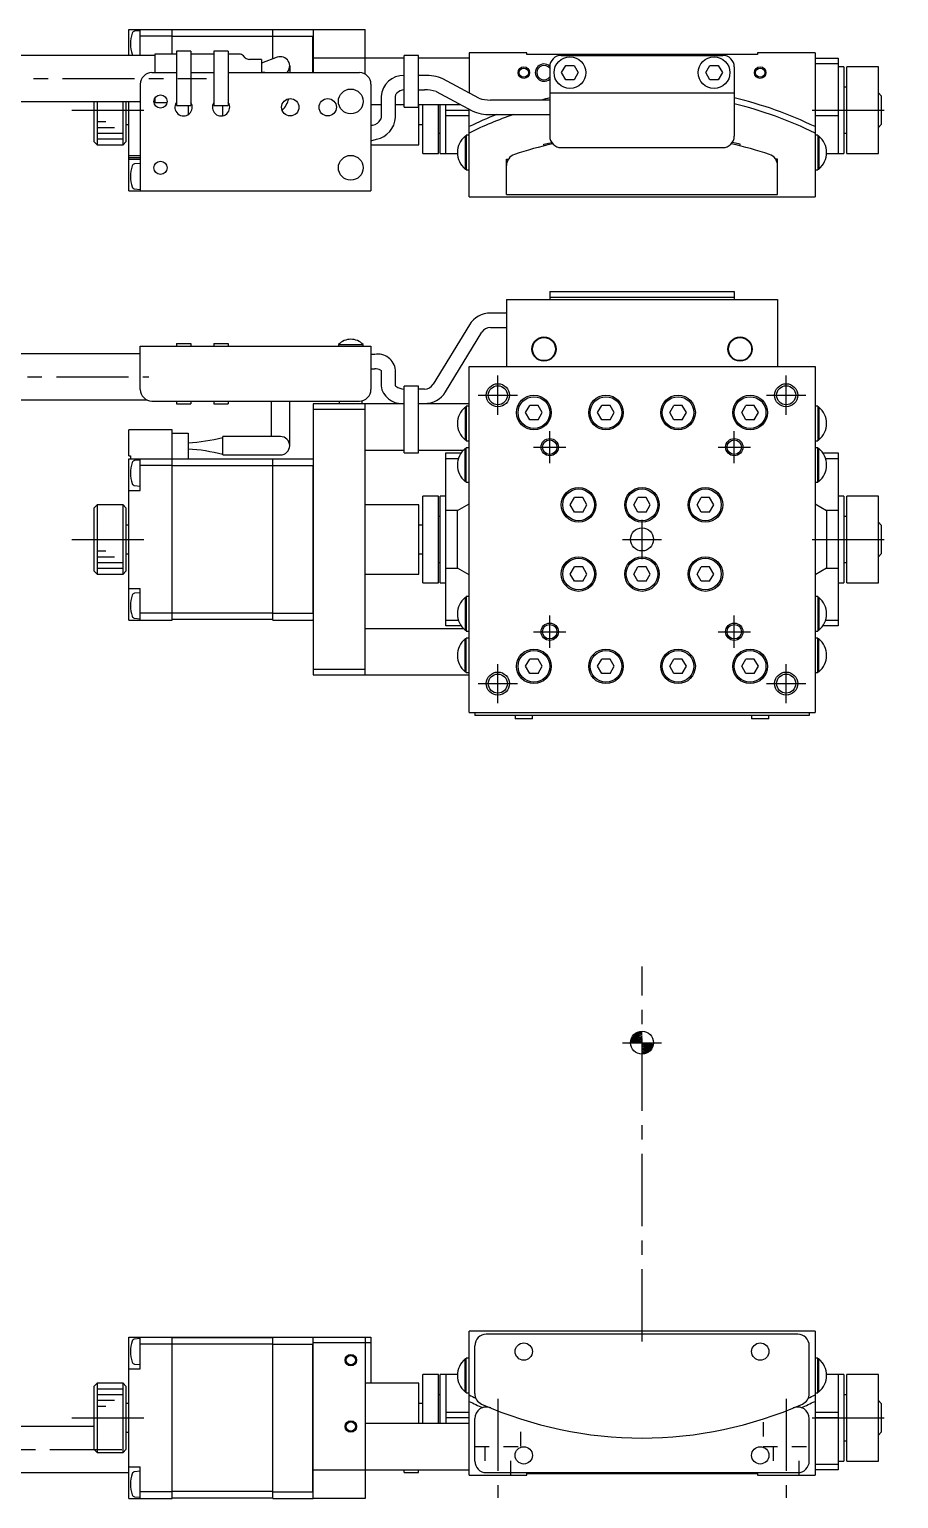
# Model space of a CAD drawing. Extents: x -211 to 418, y 17 to 274.
# Drawn here: x -60.6 to 90.1, y 19.7 to 274.4 of the extents above; entities that cross this region are included whole.
import ezdxf

# ---------------------------------------------------------------- set-up
doc = ezdxf.new("R2010")
doc.units = 0
doc.header["$LTSCALE"] = 10
doc.linetypes.add('CENTER', pattern=[2, 1.25, -0.25, 0.25, -0.25])
doc.linetypes.add('DOT', pattern=[0.5, 0.25, -0.25])
doc.layers.add('1', color=7, linetype='CONTINUOUS')
doc.layers.add('21', color=7, linetype='CONTINUOUS')

# ---------------------------------------------------------------- blocks, each defined once
blk = doc.blocks.new('AID1497')
at = {"layer": '21', "color": 7, "linetype": 'CONTINUOUS'}
blk.add_circle((45.604813, 98.702761), 2, dxfattribs=at)
for centre, radius, start, end in [((45.604813, 98.702761), 1.8, 90, 180), ((45.604813, 98.702761), 1.6, 90, 180), ((45.604813, 98.702761), 1.4, 90, 179.999955), ((45.604813, 98.702761), 1.2, 90, 179.99997), ((45.604813, 98.702761), 1, 90, 179.999964), ((45.604811, 98.702763), 0.799999, 89.999799, 180.000086), ((45.604813, 98.702761), 0.6, 89.99994, 180), ((45.604813, 98.702761), 0.4, 90, 180), ((45.604813, 98.702761), 0.2, 90, 180), ((45.604813, 98.702761), 0.6, 269.99994, 0), ((45.604813, 98.702761), 1.8, 270, 0), ((45.604813, 98.702761), 1.6, 270, 0), ((45.604813, 98.702761), 0.4, 270, 0), ((45.604813, 98.702761), 0.2, 270, 0), ((45.604813, 98.702761), 1.2, 270, 359.99997), ((45.604813, 98.702761), 1.4, 270, 359.999955), ((45.604813, 98.702761), 1, 270, 359.999964), ((45.604811, 98.702763), 0.799999, 270.000201, 359.999914)]:
    blk.add_arc(centre, radius, start, end, dxfattribs=at)

msp = doc.modelspace()

# ---------------------------------------------------------------- linework, layer by layer
at = {"layer": '1', "color": 7, "linetype": 'CONTINUOUS'}
for p, q in [((-43.395187, 269.891723), (-43.395187, 274.391723)), ((-43.395187, 274.391723), (-35.895187, 274.391723)), ((-41.395187, 274.141723), (-42.380467, 274.055522)), ((-41.395187, 269.891723), (-41.395187, 274.391723)), ((-35.895187, 273.191723), (-41.395187, 273.191723)), ((-35.895187, 270.091723), (-35.895187, 274.391723)), ((-18.395187, 274.291723), (-35.895187, 274.291723)), ((-18.395187, 273.150302), (-35.895187, 273.150302)), ((-18.395187, 269.285787), (-18.395187, 274.391723)), ((-18.395187, 274.391723), (-11.445187, 274.391723)), ((-18.395187, 273.191723), (-11.495187, 273.191723)), ((-11.495187, 273.191723), (-11.395187, 273.291723)), ((-11.495187, 266.891723), (-11.495187, 273.191723)), ((-11.395187, 274.341723), (-11.445187, 274.391723)), ((-11.395187, 274.391723), (-2.395187, 274.391723)), ((-11.395187, 274.391723), (-11.395187, 266.891723)), ((-2.395187, 266.623774), (-2.395187, 274.391723)), ((-35.145187, 270.091723), (-38.895184, 270.091723)), ((-38.895184, 270.091723), (-38.895184, 266.891723)), ((-32.645184, 270.591723), (-35.145184, 270.591723)), ((-35.145184, 270.591723), (-35.145184, 261.191723)), ((-28.645187, 270.091723), (-32.645187, 270.091723)), ((-32.645184, 270.591723), (-32.645184, 261.191723)), ((-26.145184, 270.591723), (-28.645184, 270.591723)), ((-28.645184, 270.591723), (-28.645184, 261.191723)), ((-24.209397, 270.091723), (-26.145187, 270.091723)), ((-26.145184, 270.591723), (-26.145184, 261.191723)), ((15.604813, 270.341723), (15.604813, 263.379975)), ((25.604813, 270.341723), (15.604813, 270.341723)), ((25.604813, 270.041723), (25.604813, 270.341723)), ((65.604813, 270.041723), (25.604813, 270.041723)), ((65.604813, 270.341723), (65.604813, 270.041723)), ((75.604813, 270.341723), (65.604813, 270.341723)), ((75.604813, 270.341723), (75.604813, 245.341724)), ((-38.895184, 269.891723), (-123.937527, 269.891723)), ((-23.188077, 269.484616), (-23.50229, 269.79883)), ((-20.395187, 269.191723), (-22.48097, 269.191723)), ((-17.642419, 269.559772), (-20.395272, 268.557815)), ((-20.395187, 269.191723), (-20.395187, 266.891723)), ((-15.495187, 268.056264), (-15.495187, 266.891723)), ((4.354813, 269.391723), (-11.395187, 269.391723)), ((6.854813, 269.891723), (4.354813, 269.891723)), ((4.354813, 260.891723), (4.354813, 269.891723)), ((6.854813, 260.891723), (6.854813, 269.891723)), ((15.604813, 269.391723), (6.854813, 269.391723)), ((29.604813, 267.891723), (29.604813, 255.891723)), ((31.604813, 269.891723), (59.604813, 269.891723)), ((31.661437, 266.891723), (32.383125, 268.141723)), ((32.383125, 268.141723), (33.826501, 268.141723)), ((33.826501, 268.141723), (34.548189, 266.891723)), ((56.661437, 266.891723), (57.383125, 268.141723)), ((57.383125, 268.141723), (58.826501, 268.141723)), ((58.826501, 268.141723), (59.548189, 266.891723)), ((61.604813, 267.891723), (61.604813, 255.891723)), ((75.604813, 269.391723), (79.604813, 269.391723)), ((79.604813, 268.391723), (75.604813, 268.391723)), ((79.604813, 269.391723), (79.604813, 252.891723)), ((80.604813, 267.891723), (79.604813, 267.891723)), ((80.604813, 267.891723), (80.604813, 252.891723)), ((81.104813, 252.891723), (81.104813, 267.891723)), ((86.604813, 267.891723), (81.104813, 267.891723)), ((86.604813, 252.891723), (86.604813, 267.891723)), ((-39.395187, 266.891723), (-35.145187, 266.891723)), ((-32.645187, 266.891723), (-28.645187, 266.891723)), ((-26.145187, 266.891723), (-3.395187, 266.891723)), ((-20.368252, 266.941605), (-20.395187, 266.941605)), ((-19.801467, 266.89182), (-20.368252, 266.941605)), ((7.872762, 266.423588), (6.854813, 266.423588)), ((17.328652, 262.457319), (11.060703, 265.812133)), ((32.383125, 265.641723), (31.661437, 266.891723)), ((33.826501, 265.641723), (32.383125, 265.641723)), ((34.548189, 266.891723), (33.826501, 265.641723)), ((57.383125, 265.641723), (56.661437, 266.891723)), ((58.826501, 265.641723), (57.383125, 265.641723)), ((59.548189, 266.891723), (58.826501, 265.641723)), ((-41.395187, 264.891723), (-41.395187, 246.391723)), ((-38.895184, 262.45962), (-38.895184, 261.691723)), ((-1.395187, 264.891723), (-1.395187, 246.391723)), ((0.354813, 262.777682), (0.354813, 259.129854)), ((2.854813, 262.777682), (2.864595, 262.891629)), ((2.854813, 259.129854), (2.854813, 262.777682)), ((2.864595, 262.891629), (2.896841, 263.013852)), ((2.896841, 263.013852), (2.943113, 263.119632)), ((2.943113, 263.119632), (3.000642, 263.215989)), ((3.000642, 263.215989), (3.076277, 263.31515)), ((6.854813, 263.923588), (7.872762, 263.923588)), ((9.880974, 263.607992), (16.148923, 260.253178)), ((29.604813, 263.391723), (61.604813, 263.391723)), ((81.104813, 264.391723), (80.604813, 264.391723)), ((87.104813, 262.891723), (86.604813, 263.391723)), ((87.104813, 262.891723), (87.104813, 257.891723)), ((-123.937527, 261.891723), (-41.395187, 261.891723)), ((-49.395187, 254.891723), (-49.395187, 261.891723)), ((-48.895187, 261.891723), (-48.895187, 254.391723)), ((-44.395187, 254.391723), (-44.395187, 261.891723)), ((-43.895187, 261.891723), (-43.895187, 254.891723)), ((-43.395187, 246.391723), (-43.395187, 261.891723)), ((-39.045187, 261.891723), (-38.895184, 261.891723)), ((-38.895184, 261.691723), (-36.762712, 261.691723)), ((-35.164045, 261.691723), (-35.145187, 261.691723)), ((-35.145184, 261.191723), (-32.645184, 261.191723)), ((-33.095187, 261.191723), (-33.095187, 259.622865)), ((-32.645187, 261.691723), (-32.626329, 261.691723)), ((-28.645423, 261.592789), (-28.716686, 261.600554)), ((-28.664045, 261.691723), (-28.645187, 261.691723)), ((-28.645184, 261.191723), (-26.145184, 261.191723)), ((-27.095187, 259.422029), (-27.095187, 261.191723)), ((-26.145187, 261.691723), (-26.126329, 261.691723)), ((-1.395187, 261.391723), (0.354813, 261.391723)), ((2.854813, 261.391723), (4.354813, 261.391723)), ((4.354813, 260.891723), (6.854813, 260.891723)), ((6.854813, 261.391723), (14.021728, 261.391723)), ((6.904813, 254.391723), (6.904813, 261.391723)), ((7.604813, 252.891723), (7.604813, 261.391723)), ((10.304813, 252.891723), (10.304813, 261.391723)), ((10.604813, 252.891723), (10.604813, 261.391723)), ((11.604813, 252.891723), (11.604813, 261.391723)), ((11.604813, 260.391723), (15.604813, 260.391723)), ((15.604813, 245.341723), (15.604813, 260.544403)), ((29.604813, 262.141723), (19.336864, 262.141723)), ((75.604813, 260.391723), (79.604813, 260.391723)), ((-43.895187, 257.891723), (-43.395187, 257.891723)), ((-1.068253, 257.765082), (-1.395187, 257.677481)), ((0.325391, 258.921289), (0.288817, 258.813126)), ((0.347557, 259.028008), (0.325391, 258.921289)), ((0.354813, 259.129854), (0.347557, 259.028008)), ((6.904813, 257.891723), (7.604813, 257.891723)), ((15.604813, 259.391723), (11.604813, 259.391723)), ((19.336864, 259.641723), (29.604813, 259.641723)), ((79.604813, 259.391723), (75.604813, 259.391723)), ((86.604813, 257.391723), (87.104813, 257.891723)), ((-49.395187, 254.891723), (-48.895187, 254.391723)), ((-44.395187, 254.391723), (-43.895187, 254.891723)), ((-1.395187, 255.08929), (-0.421205, 255.350268)), ((10.304813, 256.391723), (10.604813, 256.391723)), ((14.945258, 255.883336), (14.945258, 250.183336)), ((15.104813, 255.883336), (14.945258, 255.883336)), ((15.604813, 256.033336), (15.104813, 256.033336)), ((15.104813, 256.033336), (15.104813, 250.033336)), ((28.580362, 254.510173), (29.960297, 254.753493)), ((62.629264, 254.510173), (61.249329, 254.753493)), ((76.104813, 256.033335), (75.604813, 256.033335)), ((76.104813, 256.033336), (76.104813, 250.033336)), ((76.264368, 255.883335), (76.104813, 255.883335)), ((76.264368, 255.883336), (76.264368, 250.183336)), ((80.604813, 256.391723), (81.104813, 256.391723)), ((-48.895187, 254.391723), (-44.395187, 254.391723)), ((-41.395187, 252.491357), (-43.395187, 252.491357)), ((-1.395187, 254.391723), (6.904813, 254.391723)), ((7.604813, 252.891723), (10.304813, 252.891723)), ((10.604813, 252.891723), (13.604813, 252.891723)), ((13.604813, 252.891723), (13.607425, 252.894335)), ((28.634441, 254.203478), (28.580362, 254.510173)), ((30.090202, 254.585601), (30.096108, 254.552108)), ((31.604813, 253.891723), (59.604813, 253.891723)), ((61.119424, 254.585601), (61.113518, 254.552108)), ((62.575185, 254.203478), (62.629264, 254.510173)), ((77.602201, 252.894335), (77.604813, 252.891723)), ((77.604813, 252.891723), (80.604813, 252.891723)), ((81.104813, 252.891723), (86.604813, 252.891723)), ((-43.395187, 252.176686), (-43.095187, 252.176686)), ((-43.395187, 251.891723), (-41.395187, 251.891723)), ((-43.095187, 252.176686), (-43.095187, 252.141723)), ((-41.395187, 252.141723), (-43.095187, 252.141723)), ((-41.395187, 251.141723), (-42.380467, 251.055522)), ((14.945258, 250.183336), (15.104813, 250.183336)), ((15.104813, 250.033336), (15.604813, 250.033336)), ((22.104813, 251.891723), (22.426884, 251.891723)), ((22.104813, 245.791723), (22.104813, 251.891723)), ((69.104813, 251.891724), (68.782741, 251.891724)), ((69.104813, 245.791724), (69.104813, 251.891724)), ((75.604813, 250.033336), (76.104813, 250.033336)), ((76.104813, 250.183336), (76.264368, 250.183336)), ((-43.395187, 246.391723), (-1.395187, 246.391723)), ((-42.380467, 246.727924), (-41.395187, 246.641723)), ((15.604813, 245.341712), (75.604813, 245.341726)), ((22.104813, 245.791723), (69.104813, 245.791723)), ((22.104813, 227.558337), (69.104813, 227.558337)), ((22.104813, 227.558337), (22.104813, 215.958337)), ((29.604813, 228.958337), (29.604813, 227.558337)), ((29.604813, 228.958337), (61.604813, 228.958337)), ((29.604813, 227.958337), (61.604813, 227.958337)), ((61.604813, 228.958337), (61.604813, 227.558337)), ((69.104813, 227.558337), (69.104813, 215.958337)), ((22.104813, 225.208337), (19.336864, 225.208337)), ((15.670265, 223.180411), (9.402316, 212.855355)), ((11.539361, 211.558036), (17.80731, 221.883092)), ((19.336864, 222.708337), (22.104813, 222.708337)), ((-41.395187, 211.958337), (-41.395187, 219.458337)), ((-41.395187, 219.458337), (-1.395187, 219.458337)), ((-35.145187, 219.958336), (-32.645187, 219.958337)), ((-35.145187, 219.958336), (-35.145187, 219.458337)), ((-32.645187, 219.958337), (-32.645187, 219.458337)), ((-28.645187, 219.958336), (-26.145187, 219.958337)), ((-28.645187, 219.958336), (-28.645187, 219.458337)), ((-26.145187, 219.958337), (-26.145187, 219.458337)), ((-7.045187, 219.750584), (-7.045187, 219.458337)), ((-7.045187, 219.750584), (-2.745187, 219.750584)), ((-2.745187, 219.458337), (-2.745187, 219.750584)), ((-1.395187, 219.458337), (-1.395187, 211.958337)), ((-41.395187, 218.158337), (-123.937527, 218.158337)), ((-0.744729, 218.048261), (-1.395187, 218.048261)), ((-1.395187, 215.548261), (-0.744729, 215.548261)), ((0.271682, 215.332067), (0.359661, 215.267962)), ((0.354813, 215.272298), (0.354813, 212.585556)), ((0.359661, 215.267962), (0.37702, 215.249401)), ((2.854813, 212.585556), (2.854813, 215.334392)), ((15.604813, 155.958337), (15.604813, 215.958337)), ((15.604813, 215.958337), (75.604813, 215.958337)), ((75.604813, 215.958337), (75.604813, 155.958337)), ((2.863863, 212.601888), (2.854505, 212.616324)), ((2.940014, 212.517635), (2.863863, 212.601888)), ((6.854813, 212.530111), (4.354813, 212.530111)), ((4.354813, 200.958337), (4.354813, 212.530111)), ((6.854813, 200.958337), (6.854813, 212.530111)), ((7.872762, 212.030111), (6.854813, 212.030111)), ((-123.937527, 210.158337), (-40.266967, 210.158337)), ((-39.395187, 209.958337), (-3.395187, 209.958337)), ((-35.145184, 209.958337), (-35.145184, 209.458336)), ((-35.145184, 209.458336), (-32.645184, 209.458337)), ((-32.645184, 209.958337), (-32.645184, 209.458337)), ((-28.645184, 209.958337), (-28.645184, 209.458336)), ((-28.645184, 209.458336), (-26.145184, 209.458337)), ((-26.145184, 209.958337), (-26.145184, 209.458337)), ((-18.695187, 209.958337), (-18.695187, 203.806866)), ((-15.495187, 202.206866), (-15.495187, 209.958337)), ((4.354813, 209.458337), (-11.395187, 209.458337)), ((-11.395187, 209.458337), (-11.395187, 162.458337)), ((-6.895187, 209.958337), (-6.895187, 209.458337)), ((-2.895187, 209.458337), (-2.895187, 210.021845)), ((-2.395187, 162.458337), (-2.395187, 209.458337)), ((4.08183, 209.552138), (4.294143, 209.537863)), ((4.294143, 209.537863), (4.354768, 209.53513)), ((6.854813, 209.530111), (7.872762, 209.530111)), ((15.604813, 209.458337), (6.854813, 209.458337)), ((15.104813, 208.908337), (14.945258, 208.908337)), ((14.945258, 208.908337), (14.945258, 203.208337)), ((15.604813, 209.058337), (15.104813, 209.058337)), ((15.104813, 209.058337), (15.104813, 203.058337)), ((25.411437, 207.958337), (26.133125, 209.208337)), ((27.576501, 209.208337), (26.133125, 209.208337)), ((28.298189, 207.958337), (27.576501, 209.208337)), ((37.911437, 207.958337), (38.633125, 209.208337)), ((40.076501, 209.208337), (38.633125, 209.208337)), ((40.798189, 207.958337), (40.076501, 209.208337)), ((50.411437, 207.958337), (51.133125, 209.208337)), ((52.576501, 209.208337), (51.133125, 209.208337)), ((53.298189, 207.958337), (52.576501, 209.208337)), ((62.911437, 207.958337), (63.633125, 209.208337)), ((65.076501, 209.208337), (63.633125, 209.208337)), ((65.798189, 207.958337), (65.076501, 209.208337)), ((76.104813, 209.058337), (75.604813, 209.058337)), ((76.104813, 209.058337), (76.104813, 203.058337)), ((76.264368, 208.908337), (76.104813, 208.908337)), ((76.264368, 208.908337), (76.264368, 203.208337)), ((-2.395187, 208.458337), (-11.395187, 208.458337)), ((26.133125, 206.708337), (25.411437, 207.958337)), ((27.576501, 206.708337), (26.133125, 206.708337)), ((27.576501, 206.708337), (28.298189, 207.958337)), ((38.633125, 206.708337), (37.911437, 207.958337)), ((40.076501, 206.708337), (38.633125, 206.708337)), ((40.076501, 206.708337), (40.798189, 207.958337)), ((51.133125, 206.708337), (50.411437, 207.958337)), ((52.576501, 206.708337), (51.133125, 206.708337)), ((52.576501, 206.708337), (53.298189, 207.958337)), ((63.633125, 206.708337), (62.911437, 207.958337)), ((65.076501, 206.708337), (63.633125, 206.708337)), ((65.076501, 206.708337), (65.798189, 207.958337)), ((-43.395187, 200.458337), (-43.395187, 204.958337)), ((-35.895187, 204.958337), (-43.395187, 204.958337)), ((-35.895187, 171.958337), (-35.895187, 204.958337)), ((-35.895187, 204.358337), (-33.095187, 204.358337)), ((-33.095187, 204.358337), (-33.095187, 199.958337)), ((-17.095187, 203.806866), (-27.095187, 203.806866)), ((-27.095187, 200.606866), (-27.095187, 203.806866)), ((-2.395187, 201.458337), (4.354813, 201.458337)), ((6.854813, 201.458337), (14.672324, 201.458337)), ((14.945258, 203.208337), (15.104813, 203.208337)), ((15.104813, 201.708337), (14.945258, 201.708337)), ((14.945258, 196.008337), (14.945258, 201.708337)), ((15.104813, 203.058337), (15.604813, 203.058337)), ((15.604813, 201.858337), (15.104813, 201.858337)), ((15.104813, 195.858337), (15.104813, 201.858337)), ((75.604813, 203.058337), (76.104813, 203.058337)), ((76.104813, 201.858337), (75.604813, 201.858337)), ((76.104813, 203.208337), (76.264368, 203.208337)), ((76.104813, 195.858337), (76.104813, 201.858337)), ((76.264368, 201.708337), (76.104813, 201.708337)), ((76.264368, 196.008337), (76.264368, 201.708337)), ((-43.395187, 200.458337), (-43.095187, 200.458337)), ((-43.395187, 199.958337), (-33.095187, 199.958337)), ((-43.395187, 171.958337), (-43.395187, 199.958337)), ((-43.095187, 200.458337), (-43.095187, 199.958337)), ((-41.395187, 199.708337), (-42.380467, 199.622136)), ((-41.395187, 194.458337), (-41.395187, 199.958337)), ((-35.895187, 198.758337), (-41.395187, 198.758337)), ((-18.395187, 199.858337), (-35.895187, 199.858337)), ((-18.395187, 198.716915), (-35.895187, 198.716915)), ((-27.095187, 200.606866), (-17.095187, 200.606866)), ((-18.395187, 171.958337), (-18.395187, 199.958337)), ((-18.395187, 199.958337), (-11.495187, 199.958337)), ((-18.395187, 198.758337), (-11.445187, 198.758337)), ((-11.395187, 199.858337), (-11.495187, 199.958337)), ((-11.445187, 198.758337), (-11.395187, 198.808337)), ((-11.445187, 173.158337), (-11.445187, 198.758337)), ((4.354813, 200.958337), (6.854813, 200.958337)), ((11.604813, 200.958337), (14.258504, 200.958337)), ((11.604813, 170.958337), (11.604813, 200.958337)), ((13.772109, 199.958337), (11.604813, 199.958337)), ((76.951122, 200.958337), (79.604813, 200.958337)), ((79.604813, 199.958337), (77.437517, 199.958337)), ((79.604813, 200.958337), (79.604813, 170.958337)), ((-43.395187, 194.458337), (-41.395187, 194.458337)), ((-42.380467, 195.294537), (-41.395187, 195.208337)), ((14.945258, 196.008337), (15.104813, 196.008337)), ((15.104813, 195.858337), (15.604813, 195.858337)), ((75.604813, 195.858337), (76.104813, 195.858337)), ((76.104813, 196.008337), (76.264368, 196.008337)), ((-48.895187, 191.958337), (-49.395187, 191.458337)), ((-49.395187, 180.458337), (-49.395187, 191.458337)), ((-44.395187, 191.958337), (-48.895187, 191.958337)), ((-48.895187, 191.958337), (-48.895187, 179.958337)), ((-43.895187, 191.458337), (-44.395187, 191.958337)), ((-44.395187, 179.958337), (-44.395187, 191.958337)), ((-43.895187, 191.458337), (-43.895187, 180.458337)), ((6.904813, 191.958337), (-2.395187, 191.958337)), ((6.904813, 179.958337), (6.904813, 191.958337)), ((7.604813, 178.458337), (7.604813, 193.458337)), ((10.304813, 193.458337), (7.604813, 193.458337)), ((10.304813, 178.458337), (10.304813, 193.458337)), ((10.604813, 178.458337), (10.604813, 193.458337)), ((11.604813, 193.458337), (10.604813, 193.458337)), ((13.604813, 190.958337), (15.604813, 192.113037)), ((33.161437, 191.958337), (33.883125, 193.208337)), ((33.883125, 190.708337), (33.161437, 191.958337)), ((35.326501, 193.208337), (33.883125, 193.208337)), ((36.048189, 191.958337), (35.326501, 193.208337)), ((35.326501, 190.708337), (36.048189, 191.958337)), ((44.161437, 191.958337), (44.883125, 193.208337)), ((44.883125, 190.708337), (44.161437, 191.958337)), ((46.326501, 193.208337), (44.883125, 193.208337)), ((47.048189, 191.958337), (46.326501, 193.208337)), ((46.326501, 190.708337), (47.048189, 191.958337)), ((55.161437, 191.958337), (55.883125, 193.208337)), ((55.883125, 190.708337), (55.161437, 191.958337)), ((57.326501, 193.208337), (55.883125, 193.208337)), ((58.048189, 191.958337), (57.326501, 193.208337)), ((57.326501, 190.708337), (58.048189, 191.958337)), ((75.604813, 192.113037), (77.604813, 190.958337)), ((80.604813, 193.458337), (79.604813, 193.458337)), ((80.604813, 193.458337), (80.604813, 178.458337)), ((81.104813, 178.458337), (81.104813, 193.458337)), ((86.604813, 193.458337), (81.104813, 193.458337)), ((86.604813, 178.458337), (86.604813, 193.458337)), ((10.604813, 189.958337), (10.304813, 189.958337)), ((13.604813, 190.958337), (11.604813, 190.958337)), ((13.604813, 180.958337), (13.604813, 190.958337)), ((35.326501, 190.708337), (33.883125, 190.708337)), ((46.326501, 190.708337), (44.883125, 190.708337)), ((57.326501, 190.708337), (55.883125, 190.708337)), ((77.604813, 190.958337), (77.604813, 180.958337)), ((79.604813, 190.958337), (77.604813, 190.958337)), ((81.104813, 189.958337), (80.604813, 189.958337)), ((87.104813, 188.458337), (86.604813, 188.958337)), ((-43.395187, 188.458337), (-43.895187, 188.458337)), ((7.604813, 188.458337), (6.904813, 188.458337)), ((87.104813, 188.458337), (87.104813, 183.458337)), ((-43.895187, 183.458337), (-43.395187, 183.458337)), ((6.904813, 183.458337), (7.604813, 183.458337)), ((86.604813, 182.958337), (87.104813, 183.458337)), ((10.304813, 181.958337), (10.604813, 181.958337)), ((11.604813, 180.958337), (13.604813, 180.958337)), ((15.604813, 179.803636), (13.604813, 180.958337)), ((33.161437, 179.958337), (33.883125, 181.208337)), ((35.326501, 181.208337), (33.883125, 181.208337)), ((36.048189, 179.958337), (35.326501, 181.208337)), ((44.161437, 179.958337), (44.883125, 181.208337)), ((46.326501, 181.208337), (44.883125, 181.208337)), ((47.048189, 179.958337), (46.326501, 181.208337)), ((55.161437, 179.958337), (55.883125, 181.208337)), ((57.326501, 181.208337), (55.883125, 181.208337)), ((58.048189, 179.958337), (57.326501, 181.208337)), ((77.604813, 180.958337), (75.604813, 179.803636)), ((77.604813, 180.958337), (79.604813, 180.958337)), ((80.604813, 181.958337), (81.104813, 181.958337)), ((-49.395187, 180.458337), (-48.895187, 179.958337)), ((-48.895187, 179.958337), (-44.395187, 179.958337)), ((-44.395187, 179.958337), (-43.895187, 180.458337)), ((-2.395187, 179.958337), (6.904813, 179.958337)), ((7.604813, 178.458337), (10.304813, 178.458337)), ((10.604813, 178.458337), (11.604813, 178.458337)), ((33.883125, 178.708337), (33.161437, 179.958337)), ((35.326501, 178.708337), (33.883125, 178.708337)), ((35.326501, 178.708337), (36.048189, 179.958337)), ((44.883125, 178.708337), (44.161437, 179.958337)), ((46.326501, 178.708337), (44.883125, 178.708337)), ((46.326501, 178.708337), (47.048189, 179.958337)), ((55.883125, 178.708337), (55.161437, 179.958337)), ((57.326501, 178.708337), (55.883125, 178.708337)), ((57.326501, 178.708337), (58.048189, 179.958337)), ((79.604813, 178.458337), (80.604813, 178.458337)), ((81.104813, 178.458337), (86.604813, 178.458337)), ((-43.395187, 177.458337), (-41.395187, 177.458337)), ((-41.395187, 176.708337), (-42.380467, 176.622136)), ((-41.395187, 171.958337), (-41.395187, 177.458337)), ((15.104813, 175.908337), (14.945258, 175.908337)), ((14.945258, 175.908337), (14.945258, 170.208337)), ((15.604813, 176.058337), (15.104813, 176.058337)), ((15.104813, 176.058337), (15.104813, 170.058337)), ((76.104813, 176.058337), (75.604813, 176.058337)), ((76.104813, 176.058337), (76.104813, 170.058337)), ((76.264368, 175.908337), (76.104813, 175.908337)), ((76.264368, 175.908337), (76.264368, 170.208337)), ((-43.395187, 171.958337), (-35.895187, 171.958337)), ((-42.380467, 172.294537), (-41.395187, 172.208337)), ((-35.895187, 173.158337), (-41.395187, 173.158337)), ((-18.395187, 173.199758), (-35.895187, 173.199758)), ((-18.395187, 172.058337), (-35.895187, 172.058337)), ((-18.395187, 173.158337), (-11.445187, 173.158337)), ((-18.395187, 171.958337), (-11.495187, 171.958337)), ((-11.495187, 171.958337), (-11.395187, 172.058337)), ((-11.395187, 173.108337), (-11.445187, 173.158337)), ((11.604813, 171.958337), (13.772109, 171.958337)), ((14.258504, 170.958337), (11.604813, 170.958337)), ((79.604813, 170.958337), (76.951122, 170.958337)), ((77.437517, 171.958337), (79.604813, 171.958337)), ((14.672324, 170.458337), (-2.395187, 170.458337)), ((14.945258, 170.208337), (15.104813, 170.208337)), ((15.104813, 168.708337), (14.945258, 168.708337)), ((14.945258, 163.008337), (14.945258, 168.708337)), ((15.104813, 170.058337), (15.604813, 170.058337)), ((15.604813, 168.858337), (15.104813, 168.858337)), ((15.104813, 162.858337), (15.104813, 168.858337)), ((75.604813, 170.058337), (76.104813, 170.058337)), ((76.104813, 168.858337), (75.604813, 168.858337)), ((76.104813, 170.208337), (76.264368, 170.208337)), ((76.104813, 162.858337), (76.104813, 168.858337)), ((76.264368, 168.708337), (76.104813, 168.708337)), ((76.264368, 163.008337), (76.264368, 168.708337)), ((-11.395187, 163.458337), (-2.395187, 163.458337)), ((25.411437, 163.958337), (26.133125, 165.208337)), ((26.133125, 162.708337), (25.411437, 163.958337)), ((27.576501, 165.208337), (26.133125, 165.208337)), ((28.298189, 163.958337), (27.576501, 165.208337)), ((27.576501, 162.708337), (28.298189, 163.958337)), ((37.911437, 163.958337), (38.633125, 165.208337)), ((38.633125, 162.708337), (37.911437, 163.958337)), ((40.076501, 165.208337), (38.633125, 165.208337)), ((40.798189, 163.958337), (40.076501, 165.208337)), ((40.076501, 162.708337), (40.798189, 163.958337)), ((50.411437, 163.958337), (51.133125, 165.208337)), ((51.133125, 162.708337), (50.411437, 163.958337)), ((52.576501, 165.208337), (51.133125, 165.208337)), ((53.298189, 163.958337), (52.576501, 165.208337)), ((52.576501, 162.708337), (53.298189, 163.958337)), ((62.911437, 163.958337), (63.633125, 165.208337)), ((63.633125, 162.708337), (62.911437, 163.958337)), ((65.076501, 165.208337), (63.633125, 165.208337)), ((65.798189, 163.958337), (65.076501, 165.208337)), ((65.076501, 162.708337), (65.798189, 163.958337)), ((-11.395187, 162.458337), (15.604813, 162.458337)), ((14.945258, 163.008337), (15.104813, 163.008337)), ((15.104813, 162.858337), (15.604813, 162.858337)), ((27.576501, 162.708337), (26.133125, 162.708337)), ((40.076501, 162.708337), (38.633125, 162.708337)), ((52.576501, 162.708337), (51.133125, 162.708337)), ((65.076501, 162.708337), (63.633125, 162.708337)), ((75.604813, 162.858337), (76.104813, 162.858337)), ((76.104813, 163.008337), (76.264368, 163.008337)), ((15.604813, 155.958337), (75.604813, 155.958337)), ((16.604813, 155.958337), (16.604813, 155.458337)), ((74.604813, 155.458337), (16.604813, 155.458337)), ((23.604813, 155.458337), (23.604813, 154.858337)), ((26.604813, 154.858337), (26.604813, 155.458337)), ((64.604813, 155.458337), (64.604813, 154.858337)), ((67.604813, 154.858337), (67.604813, 155.458337)), ((74.604813, 155.958337), (74.604813, 155.458337)), ((26.604813, 154.858337), (23.604813, 154.858337)), ((67.604813, 154.858337), (64.604813, 154.858337)), ((75.604813, 48.70276), (15.604813, 48.702761)), ((15.604813, 23.702761), (15.604813, 48.702761)), ((75.604813, 48.70276), (75.604813, 23.702761)), ((-43.395187, 47.652761), (-1.395187, 47.652761)), ((-43.395187, 19.652761), (-43.395187, 47.652761)), ((-41.395187, 47.402761), (-42.380467, 47.31656)), ((-41.395187, 42.152761), (-41.395187, 47.652761)), ((-35.895187, 46.452761), (-41.395187, 46.452761)), ((-35.895187, 19.652761), (-35.895187, 47.652761)), ((-18.395187, 47.552761), (-35.895187, 47.552761)), ((-18.395187, 46.41134), (-35.895187, 46.41134)), ((-18.395187, 19.652761), (-18.395187, 47.652761)), ((-18.395187, 46.452761), (-11.495187, 46.452761)), ((-11.495187, 46.452761), (-11.395187, 46.552761)), ((-11.495187, 20.852761), (-11.495187, 46.452761)), ((-11.395187, 47.602761), (-11.445187, 47.652761)), ((-11.395187, 19.652761), (-11.395187, 47.652761)), ((-1.395187, 46.652761), (-11.395187, 46.652761)), ((-2.395187, 47.652761), (-2.395187, 19.652761)), ((-1.395187, 47.652761), (-1.395187, 39.652761)), ((16.604813, 37.880646), (16.604813, 46.152761)), ((72.604813, 48.15276), (18.604813, 48.152761)), ((74.604813, 37.880645), (74.604813, 46.15276)), ((14.945258, 38.161148), (14.945258, 43.861148)), ((15.104813, 43.861148), (14.945258, 43.861148)), ((15.104813, 38.011148), (15.104813, 44.011148)), ((15.604813, 44.011148), (15.104813, 44.011148)), ((76.104813, 44.011148), (75.604813, 44.011148)), ((76.104813, 38.011148), (76.104813, 44.011148)), ((76.264368, 43.861148), (76.104813, 43.861148)), ((76.264368, 38.161148), (76.264368, 43.861148)), ((-43.395187, 42.152761), (-41.395187, 42.152761)), ((-42.380467, 42.988962), (-41.395187, 42.902761)), ((10.304813, 41.152761), (7.604813, 41.152761)), ((7.604813, 32.652761), (7.604813, 41.152761)), ((10.304813, 32.652761), (10.304813, 41.152761)), ((13.604813, 41.152761), (10.604813, 41.152761)), ((10.604813, 32.652761), (10.604813, 41.152761)), ((11.604813, 41.152761), (11.604813, 32.652761)), ((13.607425, 41.150149), (13.604813, 41.152761)), ((77.604813, 41.152761), (77.602201, 41.150149)), ((80.604813, 41.152761), (77.604813, 41.152761)), ((79.604813, 41.152761), (79.604813, 24.652761)), ((80.604813, 41.152761), (80.604813, 26.152761)), ((86.604813, 41.152761), (81.104813, 41.152761)), ((81.104813, 26.152761), (81.104813, 41.152761)), ((86.604813, 26.152761), (86.604813, 41.152761)), ((-48.895187, 39.652761), (-49.395187, 39.152761)), ((-49.395187, 28.152761), (-49.395187, 39.152761)), ((-44.395187, 39.652761), (-48.895187, 39.652761)), ((-48.895187, 39.652761), (-48.895187, 27.652761)), ((-43.895187, 39.152761), (-44.395187, 39.652761)), ((-44.395187, 27.652761), (-44.395187, 39.652761)), ((-43.895187, 39.152761), (-43.895187, 28.152761)), ((6.904813, 39.652761), (-2.395187, 39.652761)), ((6.904813, 32.652761), (6.904813, 39.652761)), ((-43.395187, 36.152761), (-43.895187, 36.152761)), ((7.604813, 36.152761), (6.904813, 36.152761)), ((10.604813, 37.652761), (10.304813, 37.652761)), ((14.945258, 38.161148), (15.104813, 38.161148)), ((15.104813, 38.011148), (15.604813, 38.011148)), ((75.604813, 38.011148), (76.104813, 38.011148)), ((76.104813, 38.161148), (76.264368, 38.161148)), ((81.104813, 37.652761), (80.604813, 37.652761)), ((87.104813, 36.152761), (86.604813, 36.652761)), ((87.104813, 36.152761), (87.104813, 31.152761)), ((11.604813, 34.652761), (15.604813, 34.652761)), ((15.604813, 33.652761), (11.604813, 33.652761)), ((16.604813, 26.152761), (16.604813, 33.527881)), ((74.604813, 26.152761), (74.604813, 33.527881)), ((75.604813, 34.652761), (79.604813, 34.652761)), ((79.604813, 33.652761), (75.604813, 33.652761)), ((-49.395187, 32.152761), (-123.937527, 32.152761)), ((-43.895187, 31.152761), (-43.395187, 31.152761)), ((15.604813, 32.652761), (-2.395187, 32.652761)), ((86.604813, 30.652761), (87.104813, 31.152761)), ((-49.395187, 28.152761), (-48.895187, 27.652761)), ((-44.395187, 27.652761), (-43.895187, 28.152761)), ((80.604813, 29.652761), (81.104813, 29.652761)), ((-48.895187, 27.652761), (-44.395187, 27.652761)), ((75.604813, 25.652761), (79.604813, 25.652761)), ((79.604813, 26.152761), (80.604813, 26.152761)), ((81.104813, 26.152761), (86.604813, 26.152761)), ((-123.937527, 24.152761), (-43.395187, 24.152761)), ((-43.395187, 25.152761), (-41.395187, 25.152761)), ((-41.395187, 24.402761), (-42.380467, 24.31656)), ((-41.395187, 19.652761), (-41.395187, 25.152761)), ((-11.395187, 24.652761), (15.604813, 24.652761)), ((4.354813, 24.152761), (4.354813, 24.652761)), ((4.354813, 24.152761), (6.854813, 24.152761)), ((6.854813, 24.152761), (6.854813, 24.652761)), ((15.604813, 23.702761), (25.604813, 23.702761)), ((18.604813, 24.152761), (72.604813, 24.152761)), ((25.604813, 24.002761), (65.604813, 24.002761)), ((25.604813, 23.702761), (25.604813, 24.002761)), ((65.604813, 24.002761), (65.604813, 23.702761)), ((65.604813, 23.702761), (75.604813, 23.702761)), ((79.604813, 24.652761), (75.604813, 24.652761)), ((-35.895187, 20.852761), (-41.395187, 20.852761)), ((-18.395187, 20.894182), (-35.895187, 20.894182)), ((-18.395187, 20.852761), (-11.495187, 20.852761)), ((-11.395187, 20.752761), (-11.495187, 20.852761)), ((-43.395187, 19.652761), (-35.895187, 19.652761)), ((-42.380467, 19.988962), (-41.395187, 19.902761)), ((-18.395187, 19.752761), (-35.895187, 19.752761)), ((-18.395187, 19.652761), (-11.445187, 19.652761)), ((-11.445187, 19.652761), (-11.395187, 19.702761)), ((-2.395187, 19.652761), (-11.395187, 19.652761))]:
    msp.add_line(p, q, dxfattribs=at)
at = {"layer": '1', "color": 4, "linetype": 'CENTER'}
for p, q in [((-174.895186, 265.891723), (-29.895186, 265.891723)), ((-53.285259, 260.391723), (-40.017359, 260.391723)), ((75.104814, 260.391723), (90.104814, 260.391723)), ((-175.947777, 214.158337), (-39.895186, 214.158337)), ((20.604813, 207.558337), (20.604813, 214.358337)), ((70.604813, 207.558337), (70.604813, 214.358337)), ((17.204813, 210.958337), (24.004813, 210.958337)), ((67.204813, 210.958337), (74.004813, 210.958337)), ((29.604813, 199.158337), (29.604813, 204.758337)), ((61.604813, 199.158337), (61.604813, 204.758337)), ((26.804813, 201.958337), (32.404813, 201.958337)), ((58.804813, 201.958337), (64.404813, 201.958337)), ((45.604813, 182.558337), (45.604813, 189.358337)), ((-53.285259, 185.958337), (-40.017359, 185.958337)), ((42.204813, 185.958337), (49.004813, 185.958337)), ((75.104814, 185.958337), (90.104814, 185.958337)), ((29.604813, 167.158337), (29.604813, 172.758337)), ((61.604813, 167.158337), (61.604813, 172.758337)), ((26.804813, 169.958337), (32.404813, 169.958337)), ((58.804813, 169.958337), (64.404813, 169.958337)), ((20.604813, 157.558337), (20.604813, 164.358337)), ((70.604813, 157.558337), (70.604813, 164.358337)), ((17.204813, 160.958337), (24.004813, 160.958337)), ((67.204813, 160.958337), (74.004813, 160.958337)), ((45.604813, 46.908337), (45.604813, 111.908337)), ((42.204813, 98.702761), (49.004813, 98.702761)), ((20.604813, 36.96716), (20.604813, 19.803579)), ((70.604813, 36.96716), (70.604813, 19.803579)), ((-53.285259, 33.652761), (-40.017359, 33.652761)), ((75.104814, 33.652761), (90.104814, 33.652761)), ((-177.088107, 28.152761), (-42.291624, 28.152761))]:
    msp.add_line(p, q, dxfattribs=at)
at = {"layer": '1', "color": 9, "linetype": 'CONTINUOUS'}
for p, q in [((-48.895187, 258.391723), (-47.395187, 258.391723)), ((-48.895187, 257.391723), (-45.895187, 257.391723)), ((-48.895187, 256.391723), (-44.395187, 256.391723)), ((-48.895187, 255.391723), (-44.395187, 255.391723)), ((-48.895187, 183.958337), (-47.395187, 183.958337)), ((-48.895187, 182.958337), (-45.895187, 182.958337)), ((-48.895187, 181.958337), (-44.395187, 181.958337)), ((-48.895187, 180.958337), (-44.395187, 180.958337)), ((-44.395187, 38.652761), (-48.895187, 38.652761)), ((-44.395187, 37.652761), (-48.895187, 37.652761)), ((-45.895187, 36.652761), (-48.895187, 36.652761)), ((-47.395187, 35.652761), (-48.895187, 35.652761))]:
    msp.add_line(p, q, dxfattribs=at)
at = {"layer": '1', "color": 9, "linetype": 'DOT'}
for p, q in [((24.604813, 28.702761), (24.604813, 32.926054)), ((66.604813, 32.926311), (66.604813, 28.702761)), ((16.604813, 28.702761), (24.604813, 28.702761)), ((18.354813, 28.702761), (18.354813, 23.702761)), ((22.854813, 23.702761), (22.854813, 28.702761)), ((66.604813, 28.702761), (74.604813, 28.702761)), ((68.354813, 28.702761), (68.354813, 23.702761)), ((72.854813, 23.702761), (72.854813, 28.702761))]:
    msp.add_line(p, q, dxfattribs=at)
at = {"layer": '1', "color": 9, "linetype": 'CONTINUOUS'}
for centre, radius in [((25.104813, 266.891723), 1), ((66.104813, 266.891723), 1), ((20.604813, 210.958337), 2), ((70.604813, 210.958337), 2), ((29.604813, 201.958337), 1.5), ((61.604813, 201.958337), 1.5), ((29.604813, 169.958337), 1.5), ((61.604813, 169.958337), 1.5), ((20.604813, 160.958337), 2), ((70.604813, 160.958337), 2), ((-4.895187, 43.652761), 1), ((-4.895187, 32.152761), 1)]:
    msp.add_circle(centre, radius, dxfattribs=at)
at = {"layer": '1', "color": 7, "linetype": 'CONTINUOUS'}
for centre, radius in [((25.104813, 266.891723), 0.8), ((33.104813, 266.891723), 2.75), ((58.104813, 266.891723), 2.75), ((66.104813, 266.891723), 0.8), ((-37.895187, 261.891723), 1.15), ((-15.395187, 260.891723), 1.5), ((-8.895187, 260.891723), 1.5), ((-4.895187, 261.891723), 2.15), ((-4.895187, 250.391723), 2.15), ((-37.895187, 250.391723), 1.15), ((28.604813, 218.958337), 2.1), ((28.604813, 218.958337), 2), ((62.604813, 218.958337), 2.1), ((62.604813, 218.958337), 2), ((20.604813, 210.958337), 1.65), ((70.604813, 210.958337), 1.65), ((26.854813, 207.958337), 3), ((26.854813, 207.958337), 2.75), ((39.354813, 207.958337), 3), ((39.354813, 207.958337), 2.75), ((51.854813, 207.958337), 3), ((51.854813, 207.958337), 2.75), ((64.354813, 207.958337), 3), ((64.354813, 207.958337), 2.75), ((29.604813, 201.958337), 1.25), ((61.604813, 201.958337), 1.25), ((34.604813, 191.958337), 3), ((34.604813, 191.958337), 2.75), ((45.604813, 191.958337), 3), ((45.604813, 191.958337), 2.75), ((56.604813, 191.958337), 3), ((56.604813, 191.958337), 2.75), ((45.604813, 185.958337), 2), ((34.604813, 179.958337), 3), ((34.604813, 179.958337), 2.75), ((45.604813, 179.958337), 3), ((45.604813, 179.958337), 2.75), ((56.604813, 179.958337), 3), ((56.604813, 179.958337), 2.75), ((29.604813, 169.958337), 1.25), ((61.604813, 169.958337), 1.25), ((26.854813, 163.958337), 3), ((26.854813, 163.958337), 2.75), ((39.354813, 163.958337), 3), ((39.354813, 163.958337), 2.75), ((51.854813, 163.958337), 3), ((51.854813, 163.958337), 2.75), ((64.354813, 163.958337), 3), ((64.354813, 163.958337), 2.75), ((20.604813, 160.958337), 1.65), ((70.604813, 160.958337), 1.65), ((25.104813, 45.152761), 1.5), ((66.104813, 45.15276), 1.5), ((-4.895187, 43.652761), 0.8), ((-4.895187, 32.152761), 0.8), ((25.104813, 27.152761), 1.5), ((66.104813, 27.152761), 1.5)]:
    msp.add_circle(centre, radius, dxfattribs=at)
for centre, radius, start, end in [((-37.095187, 271.891723), 6, 162.370845, 197.629155), ((-42.336889, 273.557425), 0.5, 95, 162.370845), ((-42.336889, 270.226021), 0.5, 197.629155, 221.958818), ((-24.209397, 269.091723), 1, 45, 90), ((-22.48097, 270.191723), 1, 225, 270), ((-17.095187, 268.056264), 1.6, 313.294557, 110), ((28.604813, 266.891723), 1.25, 36.869898, 323.130102), ((31.604813, 267.891723), 2, 90, 180), ((59.604813, 267.891723), 2, 0, 90), ((-39.395187, 264.891723), 2, 90, 180), ((-3.395187, 264.891723), 2, 0, 90), ((4.27038, 262.492292), 3.925953, 88.768384, 175.831312), ((8.095384, 258.968063), 7.458848, 66.57444, 91.710343), ((4.483045, 261.966424), 1.94886, 93.77324999, 136.20670392), ((8.007662, 258.234832), 5.690355, 70.779278, 91.358427), ((19.201964, 267.830479), 5.690355, 250.779278, 271.358427), ((45.604813, 195.391723), 69, 103.40802, 104.672077), ((45.604813, 195.391723), 69, 64.228538, 76.59198), ((-33.895187, 260.891723), 1.5, 146.44269, 33.55731), ((-27.395187, 260.891723), 1.5, 146.44269, 33.55731), ((-20.095187, 263.556264), 4.6, 315.847541, 345.052616), ((19.114242, 267.097248), 7.458848, 246.57444, 271.710343), ((45.604813, 195.391723), 68, 63.821032, 76.39104), ((-1.494775, 259.719998), 2.000904, 282.30787535, 333.04882339), ((-1.286375, 259.409732), 4.150635, 282.031111, 356.133596), ((45.604813, 195.391723), 68, 109.116798, 116.178969), ((45.604813, 195.391723), 69, 111.383725, 115.771462), ((17.304813, 253.033336), 3.7, 129.621835, 230.378166), ((31.604813, 255.891723), 2, 180, 270), ((59.604813, 255.891723), 2, 270, 0), ((73.904813, 253.033336), 3.7, 309.621835, 50.378166), ((24.104813, 250.80335), 2, 108.431851, 180.000001), ((45.604813, 186.291723), 70, 102.783786, 108.431851), ((45.604813, 186.291723), 70, 71.56815, 77.216215), ((67.104813, 250.80335), 2, 0.000001, 71.56815), ((-37.095187, 248.891723), 6, 162.370845, 197.629155), ((-42.336889, 250.557425), 0.5, 95, 162.370845), ((-42.336889, 247.226021), 0.5, 197.629155, 265), ((19.311417, 220.925679), 4.282733, 89.659559, 148.232714), ((19.309371, 220.929191), 1.779358, 89.114705, 147.581931), ((-4.895187, 217.658337), 3, 44.220044, 135.779956), ((-0.222878, 214.996357), 3.096199, 6.267888, 99.703276), ((-0.658677, 213.45546), 2.094569, 63.62933299, 92.35457656), ((-39.395187, 211.958337), 2, 180, 270), ((-3.395187, 211.958337), 2, 270, 0), ((3.841373, 213.063014), 3.5191, 187.7977132, 273.91802185), ((4.419783, 214.55879), 2.521117, 234.05914743, 268.52282642), ((7.900254, 213.809257), 1.779358, 269.114705, 327.581931), ((7.898209, 213.812769), 4.282733, 269.659559, 328.232714), ((17.304813, 206.058337), 3.7, 129.621835, 230.378165), ((73.904813, 206.058337), 3.7, 309.621835, 50.378165), ((-17.095187, 202.206866), 1.6, 270, 90), ((-34.50909, 231.296674), 28.615444, 272.832165, 285.015922), ((-34.24226, 174.719274), 26.90568, 74.595351, 87.556562), ((17.304813, 198.858337), 3.7, 129.621835, 230.378165), ((73.904813, 198.858337), 3.7, 309.621835, 50.378165), ((-37.095187, 197.458337), 6, 162.370845, 197.629155), ((-42.336889, 199.124038), 0.5, 95, 162.370845), ((-42.336889, 195.792635), 0.5, 197.629155, 265), ((-37.095187, 174.458337), 6, 162.370845, 197.629155), ((-42.336889, 176.124038), 0.5, 95, 162.370845), ((17.304813, 173.058337), 3.7, 129.621835, 230.378165), ((73.904813, 173.058337), 3.7, 309.621835, 50.378165), ((-42.336889, 172.792635), 0.5, 197.629155, 265), ((17.304813, 165.858337), 3.7, 129.621835, 230.378165), ((73.904813, 165.858337), 3.7, 309.621835, 50.378165), ((-37.095187, 45.152761), 6, 162.370845, 197.629155), ((-42.336889, 46.818463), 0.5, 95, 162.370845), ((18.604813, 46.152761), 2, 89.999999, 179.999999), ((72.604813, 46.15276), 2, 359.999999, 89.999999), ((-42.336889, 43.487059), 0.5, 197.629155, 265), ((17.304813, 41.011148), 3.7, 129.621834, 230.378165), ((73.904813, 41.011148), 3.7, 309.621834, 50.378165), ((45.604813, 98.652761), 68, 243.821031, 244.918095), ((45.604813, 98.652761), 69, 244.228538, 246.394937), ((18.604813, 37.880645), 2, 179.999999, 246.045249), ((45.604813, 98.652761), 68.5, 246.045249, 293.95475), ((45.604813, 98.652761), 69, 293.605063, 295.771462), ((72.604813, 37.880645), 2, 293.95475, 359.999999), ((45.604813, 98.652761), 68, 295.081904, 296.178968), ((18.604813, 33.527881), 2, 67.481686, 180), ((72.604813, 33.527881), 2, 0, 112.518314), ((18.604813, 26.152761), 2, 180, 270), ((72.604813, 26.152761), 2, 270, 0), ((-37.095187, 22.152761), 6, 162.370845, 197.629155), ((-42.336889, 23.818463), 0.5, 95, 162.370845), ((-42.336889, 20.487059), 0.5, 197.629155, 265)]:
    msp.add_arc(centre, radius, start, end, dxfattribs=at)
at = {"layer": '1', "color": 9, "linetype": 'CONTINUOUS'}
msp.add_arc((28.604813, 266.891723), 1.5, 48.0197, 311.810315, dxfattribs=at)

# ---------------------------------------------------------------- block references
at = {"layer": '21'}
msp.add_blockref('AID1497', (0, 0), dxfattribs=at)

doc.saveas('drawing.dxf')
